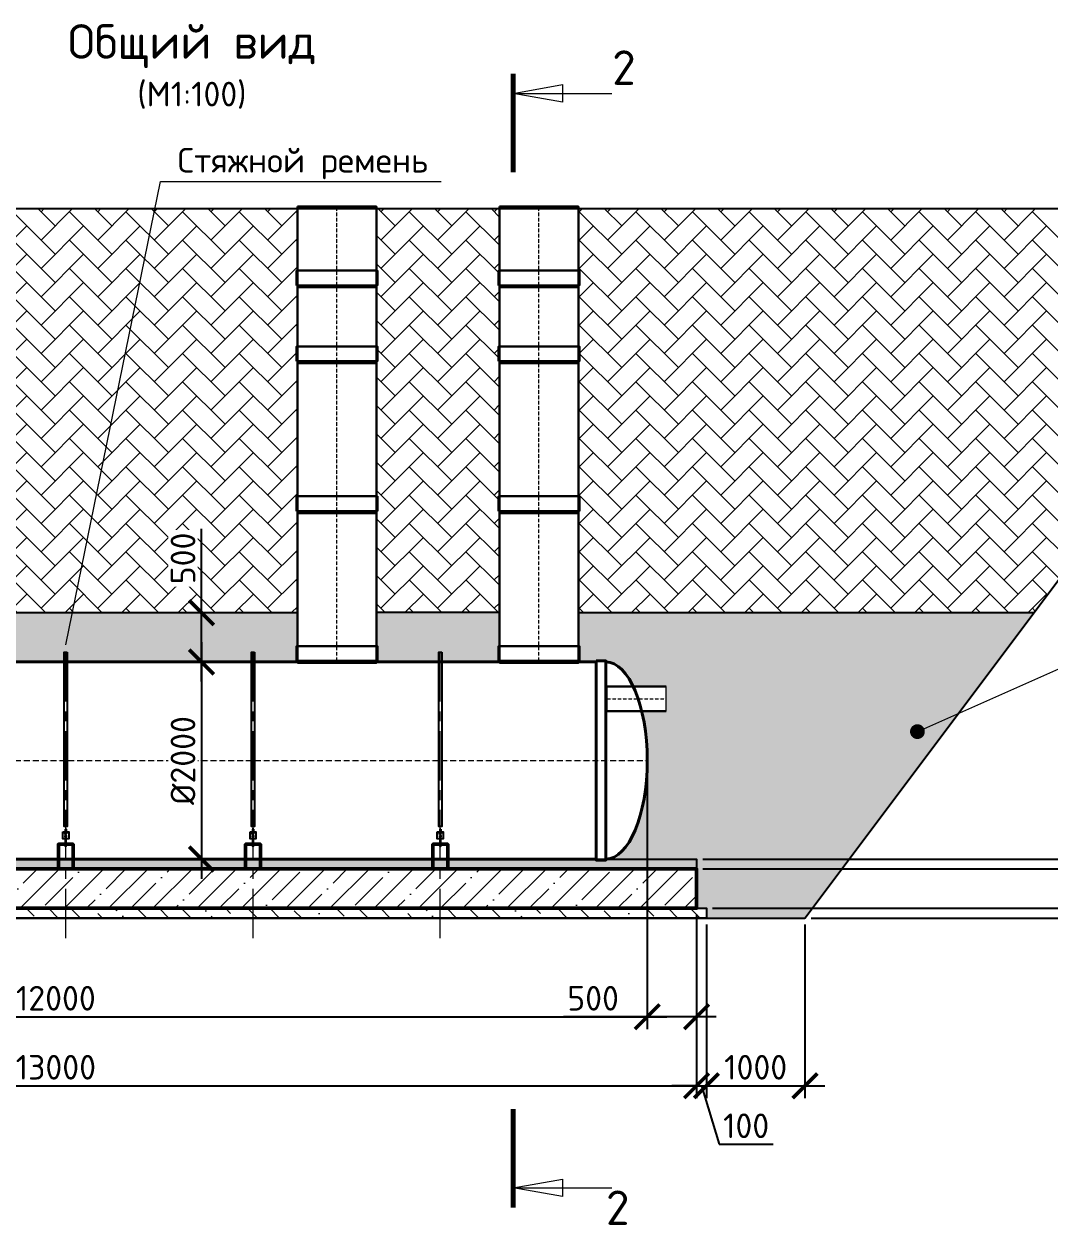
# Model space of a CAD drawing. Header units: metres. Extents: x 407396 to 516262, y -257300 to -131999.
# Drawn here: x 423983 to 434392, y -213908 to -201724 of the extents above; entities that cross this region are included whole.
import ezdxf

# ---------------------------------------------------------------- set-up
doc = ezdxf.new("R2010")
doc.units = ezdxf.units.M
doc.header["$PDSIZE"] = 1
doc.linetypes.add('ACAD_ISO10W100', pattern=[18, 12, -3, 0, -3])
doc.linetypes.add('CENTER', pattern=[16, 10, -2, 2, -2])
doc.layers.get('0').update_dxf_attribs({"lineweight": 0})
doc.layers.get('Defpoints').update_dxf_attribs({"color": 3})
doc.layers.add('2-Bottom level  of pipe', color=7, linetype='Continuous')
for name, color, linetype, lineweight in [('Бозовая комплектация', 7, 'Continuous', 40), ('второстепенные', 7, 'Continuous', 25), ('выноски', 7, 'Continuous', 15), ('оси', 7, 'CENTER', 13), ('основная конструкция', 7, 'Continuous', 50), ('размеры', 7, 'Continuous', 15), ('текст', 7, 'Continuous', 18), ('штриховка', 7, 'Continuous', 9)]:
    doc.layers.add(name, color=color, linetype=linetype, lineweight=lineweight)
doc.layers.add('помощь', color=1, linetype='Continuous', lineweight=0, plot=False)
doc.styles.add('GOST 2.304', font='CS_Gost2304.shx')
doc.styles.add('GOST-2.304_Type-B', font='GOST Common.ttf')
doc.styles.add('ISOCPEUR', font='isocpeur.ttf')
doc.dimstyles.new('SPDS', dxfattribs={"dimscale": 10, "dimtxt": 2.5, "dimasz": 2.5, "dimexe": 1.25, "dimexo": 0.625, "dimtad": 1, "dimdec": 0, "dimrnd": 0.001, "dimtxsty": 'GOST 2.304', "dimblk": 'ARCHTICK', "dimblk1": 'ARCHTICK', "dimblk2": 'ARCHTICK', "dimcen": 2.5, "dimdle": 2, "dimadec": 0, "dimazin": 2, "dimtfac": 0.75, "dimtdec": 4, "dimtmove": 1, "dimatfit": 3, "dimfxl": 1, "dimtolj": 1, "dimarcsym": 1})
doc.dimstyles.new('SPDS-ISOCUP', dxfattribs={"dimscale": 10, "dimtxt": 2.5, "dimasz": 2.5, "dimexe": 1.25, "dimexo": 0.625, "dimtad": 1, "dimdec": 0, "dimrnd": 0.001, "dimtxsty": 'ISOCPEUR', "dimblk": 'ARCHTICK', "dimcen": 2.5, "dimdle": 2, "dimadec": 0, "dimazin": 2, "dimtfac": 0.75, "dimtdec": 0, "dimtmove": 1, "dimatfit": 3, "dimfxl": 1, "dimtolj": 1, "dimarcsym": 1})

# ---------------------------------------------------------------- blocks, each defined once
blk = doc.blocks.new('_ArchTick')
at = {"color": 0, "linetype": 'ByBlock', "lineweight": 30, "const_width": 0.15}
blk.add_lwpolyline([(-0.5, -0.5), (0.5, 0.5)], dxfattribs=at)
blk = doc.blocks.new('*D121')
at = {"layer": 'Defpoints', "color": 0, "ltscale": 100, "transparency": 16777216}
for p in [(430806.3166789318, -210695.6394546041), (417806.3166789313, -211795.6394546042), (430806.3166789318, -212495.6394546041)]:
    blk.add_point(p, dxfattribs=at)
at = {"layer": 'размеры', "color": 0, "lineweight": -2, "ltscale": 100, "transparency": 16777216}
for p, q in [((430806.3166789318, -210758.1394546041), (430806.3166789318, -212620.6394546041)), ((417806.3166789313, -211858.1394546042), (417806.3166789313, -212620.6394546041)), ((417606.3166789313, -212495.6394546041), (431006.3166789317, -212495.6394546041))]:
    blk.add_line(p, q, dxfattribs=at)
at = {"layer": 'размеры', "color": 0, "lineweight": -2, "ltscale": 100, "transparency": 16777216, "xscale": 250, "yscale": 250, "zscale": 250, "rotation": 180}
blk.add_blockref('_ArchTick', (417806.3166789313, -212495.6394546041), dxfattribs=at)
at = {"layer": 'размеры', "color": 0, "lineweight": -2, "ltscale": 100, "transparency": 16777216, "xscale": 250, "yscale": 250, "zscale": 250}
blk.add_blockref('_ArchTick', (430806.3166789318, -212495.6394546041), dxfattribs=at)
at = {"layer": 'размеры', "color": 0, "ltscale": 100, "transparency": 16777216, "insert": (424306.3166789315, -212308.1394546042), "char_height": 250, "attachment_point": 5, "style": 'ISOCPEUR', "bg_fill": 3, "box_fill_scale": 1.1, "bg_fill_color": 9, "bg_fill_true_color": 13158600, "bg_fill_transparency": 0}
blk.add_mtext('\\A1;13000', dxfattribs=at)
blk = doc.blocks.new('*D122')
at = {"layer": 'Defpoints', "color": 0, "ltscale": 100, "transparency": 16777216}
for p in [(430906.3166789318, -210795.6394546041), (430806.3166789318, -211795.6394546041), (430906.3166789318, -212495.6394546041)]:
    blk.add_point(p, dxfattribs=at)
at = {"layer": 'размеры', "color": 0, "lineweight": -2, "ltscale": 100, "transparency": 16777216}
for p, q in [((430906.3166789318, -210858.1394546041), (430906.3166789318, -212620.6394546041)), ((430806.3166789318, -211858.1394546041), (430806.3166789318, -212620.6394546041)), ((430806.3166789318, -212495.6394546041), (430556.3166789318, -212495.6394546041)), ((430806.3166789318, -212495.6394546041), (430906.3166789318, -212495.6394546041)), ((430806.3166789318, -212495.6394546041), (430906.3166789318, -212495.6394546041)), ((430856.3166789318, -212495.6394546041), (431034.4416789319, -213089.3894546042)), ((430906.3166789318, -212495.6394546041), (431156.3166789318, -212495.6394546041)), ((431034.4416789319, -213089.3894546042), (431584.4416789318, -213089.3894546042))]:
    blk.add_line(p, q, dxfattribs=at)
at = {"layer": 'размеры', "color": 0, "lineweight": -2, "ltscale": 100, "transparency": 16777216, "xscale": 250, "yscale": 250, "zscale": 250}
blk.add_blockref('_ArchTick', (430806.3166789318, -212495.6394546041), dxfattribs=at)
at = {"layer": 'размеры', "color": 0, "lineweight": -2, "ltscale": 100, "transparency": 16777216, "xscale": 250, "yscale": 250, "zscale": 250, "rotation": 180}
blk.add_blockref('_ArchTick', (430906.3166789318, -212495.6394546041), dxfattribs=at)
at = {"layer": 'размеры', "color": 0, "ltscale": 100, "transparency": 16777216, "insert": (431309.4416789318, -212901.8894546041), "char_height": 250, "attachment_point": 5, "style": 'ISOCPEUR', "bg_fill": 3, "box_fill_scale": 1.1, "bg_fill_color": 9, "bg_fill_true_color": 13158600, "bg_fill_transparency": 0}
blk.add_mtext('\\A1;100', dxfattribs=at)
blk = doc.blocks.new('*D123')
at = {"layer": 'Defpoints', "color": 0, "ltscale": 100, "transparency": 16777216}
for p in [(430906.3166789318, -210795.6394546041), (431906.3166789318, -210795.6394546041), (431906.3166789318, -212495.6394546041)]:
    blk.add_point(p, dxfattribs=at)
at = {"layer": 'размеры', "color": 0, "lineweight": -2, "ltscale": 100, "transparency": 16777216}
for p, q in [((430906.3166789318, -210858.1394546041), (430906.3166789318, -212620.6394546041)), ((431906.3166789318, -210858.1394546041), (431906.3166789318, -212620.6394546041)), ((430706.3166789318, -212495.6394546041), (432106.3166789318, -212495.6394546041))]:
    blk.add_line(p, q, dxfattribs=at)
at = {"layer": 'размеры', "color": 0, "lineweight": -2, "ltscale": 100, "transparency": 16777216, "xscale": 250, "yscale": 250, "zscale": 250, "rotation": 180}
blk.add_blockref('_ArchTick', (430906.3166789318, -212495.6394546041), dxfattribs=at)
at = {"layer": 'размеры', "color": 0, "lineweight": -2, "ltscale": 100, "transparency": 16777216, "xscale": 250, "yscale": 250, "zscale": 250}
blk.add_blockref('_ArchTick', (431906.3166789318, -212495.6394546041), dxfattribs=at)
at = {"layer": 'размеры', "color": 0, "ltscale": 100, "transparency": 16777216, "insert": (431406.3166789318, -212308.1394546042), "char_height": 250, "attachment_point": 5, "style": 'ISOCPEUR', "bg_fill": 3, "box_fill_scale": 1.1, "bg_fill_color": 9, "bg_fill_true_color": 13158600, "bg_fill_transparency": 0}
blk.add_mtext('\\A1;1000', dxfattribs=at)
blk = doc.blocks.new('*D136')
at = {"layer": 'Defpoints', "color": 0, "ltscale": 100, "transparency": 16777216}
for p in [(430806.3166789317, -210195.6394546041), (430806.3166789317, -210295.6394546042), (435943.8166789341, -210195.6394546041)]:
    blk.add_point(p, dxfattribs=at)
at = {"layer": 'размеры', "color": 0, "lineweight": -2, "ltscale": 100, "transparency": 16777216}
for p, q in [((435943.8166789341, -210195.6394546041), (435943.8166789341, -209145.6394546042)), ((430868.8166789317, -210195.6394546041), (436068.8166789341, -210195.6394546041)), ((430868.8166789317, -210295.6394546042), (436068.8166789341, -210295.6394546042)), ((435943.8166789341, -210295.6394546042), (435943.8166789341, -210195.6394546041)), ((435943.8166789341, -210295.6394546042), (435943.8166789341, -210545.6394546042))]:
    blk.add_line(p, q, dxfattribs=at)
at = {"layer": 'размеры', "color": 0, "lineweight": -2, "ltscale": 100, "transparency": 16777216, "xscale": 250, "yscale": 250, "zscale": 250}
for p, rotation in [((435943.8166789341, -210195.6394546041), 270), ((435943.8166789341, -210295.6394546042), 90)]:
    blk.add_blockref('_ArchTick', p, dxfattribs=dict(at, rotation=rotation))
at = {"layer": 'размеры', "color": 0, "ltscale": 100, "transparency": 16777216, "insert": (435756.3166789339, -209420.6394546042), "char_height": 250, "attachment_point": 5, "rotation": 90, "style": 'ISOCPEUR'}
blk.add_mtext('\\A1;100', dxfattribs=at)
blk = doc.blocks.new('*D138')
at = {"layer": 'Defpoints', "color": 0, "ltscale": 100, "transparency": 16777216}
for p in [(430906.3166789317, -210695.6394546042), (431906.3166789318, -210795.6394546042), (435943.8166789341, -210795.6394546042)]:
    blk.add_point(p, dxfattribs=at)
at = {"layer": 'размеры', "color": 0, "lineweight": -2, "ltscale": 100, "transparency": 16777216}
for p, q in [((435943.8166789341, -210695.6394546042), (435943.8166789341, -210445.6394546042)), ((430968.8166789316, -210695.6394546042), (436068.816678934, -210695.6394546042)), ((435943.8166789341, -210695.6394546042), (435943.8166789341, -210795.6394546042)), ((431968.8166789318, -210795.6394546042), (436068.816678934, -210795.6394546042)), ((435943.8166789341, -210795.6394546042), (435943.8166789341, -211845.6394546042))]:
    blk.add_line(p, q, dxfattribs=at)
at = {"layer": 'размеры', "color": 0, "lineweight": -2, "ltscale": 100, "transparency": 16777216, "xscale": 250, "yscale": 250, "zscale": 250}
for p, rotation in [((435943.8166789341, -210695.6394546042), 270), ((435943.8166789341, -210795.6394546042), 90)]:
    blk.add_blockref('_ArchTick', p, dxfattribs=dict(at, rotation=rotation))
at = {"layer": 'размеры', "color": 0, "ltscale": 100, "transparency": 16777216, "insert": (435756.3166789339, -211570.6394546042), "char_height": 250, "attachment_point": 5, "rotation": 90, "style": 'ISOCPEUR'}
blk.add_mtext('\\A1;100', dxfattribs=at)
blk = doc.blocks.new('*D139')
at = {"layer": 'Defpoints', "color": 0, "ltscale": 100, "transparency": 16777216}
for p in [(418306.3166789315, -209195.6394546415), (430306.3166789314, -209195.6394546417), (430306.3166789314, -211795.6394546042)]:
    blk.add_point(p, dxfattribs=at)
at = {"layer": 'размеры', "color": 0, "lineweight": -2, "ltscale": 100, "transparency": 16777216}
for p, q in [((418306.3166789315, -209258.1394546415), (418306.3166789315, -211920.6394546042)), ((430306.3166789314, -209258.1394546417), (430306.3166789314, -211920.6394546042)), ((418106.3166789314, -211795.6394546042), (430506.3166789315, -211795.6394546042))]:
    blk.add_line(p, q, dxfattribs=at)
at = {"layer": 'размеры', "color": 0, "lineweight": -2, "ltscale": 100, "transparency": 16777216, "xscale": 250, "yscale": 250, "zscale": 250, "rotation": 180}
blk.add_blockref('_ArchTick', (418306.3166789315, -211795.6394546042), dxfattribs=at)
at = {"layer": 'размеры', "color": 0, "lineweight": -2, "ltscale": 100, "transparency": 16777216, "xscale": 250, "yscale": 250, "zscale": 250}
blk.add_blockref('_ArchTick', (430306.3166789314, -211795.6394546042), dxfattribs=at)
at = {"layer": 'размеры', "color": 0, "ltscale": 100, "transparency": 16777216, "insert": (424306.3166789315, -211608.1394546042), "char_height": 250, "attachment_point": 5, "style": 'ISOCPEUR', "bg_fill": 3, "box_fill_scale": 1.1, "bg_fill_color": 9, "bg_fill_true_color": 13158600, "bg_fill_transparency": 0}
blk.add_mtext('\\A1;12000', dxfattribs=at)
blk = doc.blocks.new('*D140')
at = {"layer": 'Defpoints', "color": 0, "ltscale": 100, "transparency": 16777216}
for p in [(430306.3166789314, -209195.6394546417), (430806.3166789317, -210695.639454604), (430306.3166789314, -211795.639454604)]:
    blk.add_point(p, dxfattribs=at)
at = {"layer": 'размеры', "color": 0, "lineweight": -2, "ltscale": 100, "transparency": 16777216}
for p, q in [((430306.3166789314, -209258.1394546417), (430306.3166789314, -211920.639454604)), ((430806.3166789317, -210758.139454604), (430806.3166789317, -211920.639454604)), ((430306.3166789314, -211795.639454604), (429456.3166789314, -211795.639454604)), ((431006.3166789317, -211795.639454604), (430306.3166789314, -211795.639454604))]:
    blk.add_line(p, q, dxfattribs=at)
at = {"layer": 'размеры', "color": 0, "lineweight": -2, "ltscale": 100, "transparency": 16777216, "xscale": 250, "yscale": 250, "zscale": 250, "rotation": 180}
blk.add_blockref('_ArchTick', (430306.3166789314, -211795.639454604), dxfattribs=at)
at = {"layer": 'размеры', "color": 0, "lineweight": -2, "ltscale": 100, "transparency": 16777216, "xscale": 250, "yscale": 250, "zscale": 250}
blk.add_blockref('_ArchTick', (430806.3166789317, -211795.639454604), dxfattribs=at)
at = {"layer": 'размеры', "color": 0, "ltscale": 100, "transparency": 16777216, "insert": (429756.3166789315, -211608.139454604), "char_height": 250, "attachment_point": 5, "style": 'ISOCPEUR', "bg_fill": 3, "box_fill_scale": 1.1, "bg_fill_color": 9, "bg_fill_true_color": 13158600, "bg_fill_transparency": 0}
blk.add_mtext('\\A1;500', dxfattribs=at)
blk = doc.blocks.new('*D137')
at = {"layer": 'Defpoints', "color": 0, "ltscale": 100, "transparency": 16777216}
for p in [(430806.3166789317, -210295.6394546042), (430906.3166789317, -210695.6394546042), (435943.8166789341, -210695.6394546042)]:
    blk.add_point(p, dxfattribs=at)
at = {"layer": 'размеры', "color": 0, "lineweight": -2, "ltscale": 100, "transparency": 16777216}
for p, q in [((436537.566678934, -210317.5144546042), (436537.566678934, -209692.5144546041)), ((435943.8166789341, -210095.6394546042), (435943.8166789341, -210895.6394546042)), ((430868.8166789317, -210295.6394546042), (436068.816678934, -210295.6394546042)), ((435943.8166789341, -210495.6394546042), (436537.566678934, -210317.5144546042)), ((430968.8166789316, -210695.6394546042), (436068.816678934, -210695.6394546042))]:
    blk.add_line(p, q, dxfattribs=at)
at = {"layer": 'размеры', "color": 0, "lineweight": -2, "ltscale": 100, "transparency": 16777216, "xscale": 250, "yscale": 250, "zscale": 250}
for p, rotation in [((435943.8166789341, -210295.6394546042), 90), ((435943.8166789341, -210695.6394546042), 270)]:
    blk.add_blockref('_ArchTick', p, dxfattribs=dict(at, rotation=rotation))
at = {"layer": 'размеры', "color": 0, "ltscale": 100, "transparency": 16777216, "insert": (436350.0666789338, -210005.0144546042), "char_height": 250, "attachment_point": 5, "rotation": 90, "style": 'ISOCPEUR', "bg_fill": 3, "box_fill_scale": 1.1, "bg_fill_color": 9, "bg_fill_true_color": 13158600, "bg_fill_transparency": 0}
blk.add_mtext('\\A1;400', dxfattribs=at)
blk = doc.blocks.new('*D124')
at = {"layer": 'Defpoints', "color": 0, "ltscale": 100, "transparency": 16777216}
for p in [(425334.2727836972, -208195.6394546042), (425334.2727825508, -210195.6394546042), (425783.5905117893, -210195.6394546042)]:
    blk.add_point(p, dxfattribs=at)
at = {"layer": 'размеры', "color": 0, "lineweight": -2, "ltscale": 100, "transparency": 16777216}
for p, q in [((425783.5905117893, -207995.6394546042), (425783.5905117893, -210395.6394546042)), ((425396.7727836973, -208195.6394546042), (425908.5905117894, -208195.6394546042)), ((425396.7727825508, -210195.6394546042), (425908.5905117894, -210195.6394546042))]:
    blk.add_line(p, q, dxfattribs=at)
at = {"layer": 'размеры', "color": 0, "lineweight": -2, "ltscale": 100, "transparency": 16777216, "xscale": 250, "yscale": 250, "zscale": 250}
for p, rotation in [((425783.5905117893, -208195.6394546042), 90), ((425783.5905117893, -210195.6394546042), 270)]:
    blk.add_blockref('_ArchTick', p, dxfattribs=dict(at, rotation=rotation))
at = {"layer": 'размеры', "color": 0, "ltscale": 100, "transparency": 16777216, "insert": (425596.0905117892, -209195.6394546043), "char_height": 250, "attachment_point": 5, "rotation": 90, "style": 'ISOCPEUR', "bg_fill": 3, "box_fill_scale": 1.1, "bg_fill_color": 9, "bg_fill_true_color": 13158600, "bg_fill_transparency": 0}
blk.add_mtext('\\A1;%%C2000', dxfattribs=at)
blk = doc.blocks.new('*D116')
at = {"layer": 'Defpoints', "color": 0, "ltscale": 100, "transparency": 16777216}
for p in [(425314.210639688, -207695.6393606227), (425783.5904950965, -207695.6393606227), (425314.210639688, -208195.6394546042)]:
    blk.add_point(p, dxfattribs=at)
at = {"layer": 'размеры', "color": 0, "lineweight": -2, "ltscale": 100, "transparency": 16777216}
for p, q in [((425783.5904950965, -207695.6393606227), (425783.5904950965, -206845.6393606227)), ((425376.7106396879, -207695.6393606227), (425908.5904950966, -207695.6393606227)), ((425783.5904950965, -208395.6394546042), (425783.5904950965, -207695.6393606227)), ((425376.7106396879, -208195.6394546042), (425908.5904950966, -208195.6394546042))]:
    blk.add_line(p, q, dxfattribs=at)
at = {"layer": 'размеры', "color": 0, "lineweight": -2, "ltscale": 100, "transparency": 16777216, "xscale": 250, "yscale": 250, "zscale": 250}
for p, rotation in [((425783.5904950965, -207695.6393606227), 90), ((425783.5904950965, -208195.6394546042), 270)]:
    blk.add_blockref('_ArchTick', p, dxfattribs=dict(at, rotation=rotation))
at = {"layer": 'размеры', "color": 0, "ltscale": 100, "transparency": 16777216, "insert": (425596.0904950963, -207145.6393606228), "char_height": 250, "attachment_point": 5, "rotation": 90, "style": 'ISOCPEUR', "bg_fill": 3, "box_fill_scale": 1.1, "bg_fill_color": 9, "bg_fill_true_color": 13158600, "bg_fill_transparency": 0}
blk.add_mtext('\\A1;500', dxfattribs=at)
blk = doc.blocks.new('*U167')
at = {"color": 7, "linetype": 'ACAD_ISO10W100', "lineweight": 15, "ltscale": 5}
blk.add_line((0, 0), (12000, 5.23401837e-08), dxfattribs=at)
at = {"color": 250, "lineweight": 40, "ltscale": 20}
for points in [[(520, 1000.000000037534), (520, -999.9999999624654), (11480, -999.9999999626465), (11480, 1000.000000037353)], [(11480, 1010.000000037353), (11480, -1009.999999962646), (11580, -1009.999999962646), (11580, 1010.000000037353)]]:
    blk.add_lwpolyline(points, close=True, dxfattribs=at)
blk.add_ellipse((11580, 3.73534164e-08), major_axis=(-1.455192e-10, 999.9999999999998), ratio=0.4200000000000001, start_param=3.141592653589305, end_param=6.283185307179098, dxfattribs=at)
blk = doc.blocks.new('*U156')
at = {"lineweight": 30}
for p, q in [((0, 124.9999999999968), (599.6281647868017, 125.0000000000023)), ((0, -125.0000000000031), (599.6281647868017, -124.9999999999976))]:
    blk.add_line(p, q, dxfattribs=at)
at = {"color": 7, "linetype": 'Continuous', "lineweight": 20}
for p, q in [((0, 124.9999999999968), (0, -124.9999999999972)), ((599.6281647868017, 125.0000000000027), (599.6281647868017, -124.9999999999913))]:
    blk.add_line(p, q, dxfattribs=at)
at = {"color": 7, "linetype": 'ACAD_ISO10W100', "lineweight": 15, "ltscale": 3}
blk.add_line((0, -3.1832e-12), (599.6281647868017, 2.7308e-12), dxfattribs=at)
at = {"color": 242, "linetype": 'Continuous', "lineweight": 15, "ltscale": 20, "true_color": 0xcd2027, "style": 'GOST-2.304_Type-B', "flags": 1}
for tag, p in [('МАТЕРИАЛ', (305.8467730973343, 121.6345864433615)), ('НАЗВАНИЕ', (305.2944438259156, 115.9854688653402))]:
    blk.add_attdef(tag, p, '', height=2.5, dxfattribs=at)
blk = doc.blocks.new('*U105')
at = {"color": 250, "linetype": 'ACAD_ISO10W100', "lineweight": 15, "ltscale": 3}
blk.add_line((-0.7797581892373274, -0.3437566349365397), (-0.7797581892373274, 1499.656243365063), dxfattribs=at)
at = {"color": 250, "lineweight": 30, "ltscale": 20}
blk.add_lwpolyline([(-400.7797581892373, 1499.656243365063), (399.2202418107627, 1499.656243365063), (399.2202418107627, -0.3437566349365397), (-400.7797581892373, -0.3437566349365397)], close=True, dxfattribs=at)
at = {"layer": '2-Bottom level  of pipe', "color": 7, "lineweight": 30, "ltscale": 50}
for points in [[(-410.7797581892373, -0.3437566349365397), (409.2202418107627, -0.3437566349365397), (409.2202418107627, 149.6562433650634), (-410.7797581892373, 149.6562433650634)], [(-400.7797581892373, -20.34375663493654), (399.2202418107627, -20.34375663493654), (399.2202418107627, -0.3437566349365397), (-400.7797581892373, -0.3437566349365397)]]:
    blk.add_lwpolyline(points, close=True, dxfattribs=at)
blk = doc.blocks.new('*U163')
at = {"color": 250, "linetype": 'ACAD_ISO10W100', "lineweight": 15, "ltscale": 3}
blk.add_line((-0.7797581892373274, -0.3437566349365397), (-0.7797581892373274, 749.6562433650633), dxfattribs=at)
at = {"color": 250, "lineweight": 30, "ltscale": 20}
blk.add_lwpolyline([(-400.7797581892373, 749.6562433650633), (399.2202418107627, 749.6562433650633), (399.2202418107627, -0.3437566349365397), (-400.7797581892373, -0.3437566349365397)], close=True, dxfattribs=at)
at = {"layer": '2-Bottom level  of pipe', "color": 7, "lineweight": 30, "ltscale": 50}
for points in [[(-410.7797581892373, -0.3437566349365397), (409.2202418107627, -0.3437566349365397), (409.2202418107627, 149.6562433650634), (-410.7797581892373, 149.6562433650634)], [(-400.7797581892373, -20.34375663493654), (399.2202418107627, -20.34375663493654), (399.2202418107627, -0.3437566349365397), (-400.7797581892373, -0.3437566349365397)]]:
    blk.add_lwpolyline(points, close=True, dxfattribs=at)
blk = doc.blocks.new('*U164')
at = {"color": 250, "linetype": 'ACAD_ISO10W100', "lineweight": 15, "ltscale": 3}
blk.add_line((-0.7797581892373274, -0.3437566349365397), (-0.7797581892373274, 799.6562433650633), dxfattribs=at)
at = {"color": 250, "lineweight": 30, "ltscale": 20}
blk.add_lwpolyline([(-400.7797581892373, 799.6562433650633), (399.2202418107627, 799.6562433650633), (399.2202418107627, -0.3437566349365397), (-400.7797581892373, -0.3437566349365397)], close=True, dxfattribs=at)
at = {"layer": '2-Bottom level  of pipe', "color": 7, "lineweight": 30, "ltscale": 50}
for points in [[(-410.7797581892373, -0.3437566349365397), (409.2202418107627, -0.3437566349365397), (409.2202418107627, 149.6562433650634), (-410.7797581892373, 149.6562433650634)], [(-400.7797581892373, -20.34375663493654), (399.2202418107627, -20.34375663493654), (399.2202418107627, -0.3437566349365397), (-400.7797581892373, -0.3437566349365397)]]:
    blk.add_lwpolyline(points, close=True, dxfattribs=at)
blk = doc.blocks.new('*U160')
at = {"color": 250, "linetype": 'ACAD_ISO10W100', "lineweight": 15, "ltscale": 3}
blk.add_line((-0.7797581892373274, -0.3437566349365397), (-0.7797581892373274, 749.6562433650633), dxfattribs=at)
at = {"color": 250, "lineweight": 30, "ltscale": 20}
blk.add_lwpolyline([(-400.7797581892373, 749.6562433650633), (399.2202418107627, 749.6562433650633), (399.2202418107627, -0.3437566349365397), (-400.7797581892373, -0.3437566349365397)], close=True, dxfattribs=at)
at = {"layer": '2-Bottom level  of pipe', "color": 7, "lineweight": 30, "ltscale": 50}
for points in [[(-410.7797581892373, -0.3437566349365397), (409.2202418107627, -0.3437566349365397), (409.2202418107627, 149.6562433650634), (-410.7797581892373, 149.6562433650634)], [(-400.7797581892373, -20.34375663493654), (399.2202418107627, -20.34375663493654), (399.2202418107627, -0.3437566349365397), (-400.7797581892373, -0.3437566349365397)]]:
    blk.add_lwpolyline(points, close=True, dxfattribs=at)
blk = doc.blocks.new('*U161')
at = {"color": 250, "linetype": 'ACAD_ISO10W100', "lineweight": 15, "ltscale": 3}
blk.add_line((-0.7797581892373274, -0.3437566349365397), (-0.7797581892373274, 799.6562433650633), dxfattribs=at)
at = {"color": 250, "lineweight": 30, "ltscale": 20}
blk.add_lwpolyline([(-400.7797581892373, 799.6562433650633), (399.2202418107627, 799.6562433650633), (399.2202418107627, -0.3437566349365397), (-400.7797581892373, -0.3437566349365397)], close=True, dxfattribs=at)
at = {"layer": '2-Bottom level  of pipe', "color": 7, "lineweight": 30, "ltscale": 50}
for points in [[(-410.7797581892373, -0.3437566349365397), (409.2202418107627, -0.3437566349365397), (409.2202418107627, 149.6562433650634), (-410.7797581892373, 149.6562433650634)], [(-400.7797581892373, -20.34375663493654), (399.2202418107627, -20.34375663493654), (399.2202418107627, -0.3437566349365397), (-400.7797581892373, -0.3437566349365397)]]:
    blk.add_lwpolyline(points, close=True, dxfattribs=at)
blk = doc.blocks.new('*D168')
at = {"layer": 'Defpoints', "color": 0, "ltscale": 10, "transparency": 16777216}
for p in [(437306.0257698784, -203596.0273336915), (430806.3166789319, -210195.6394546042), (439526.8691759707, -210195.6394546042)]:
    blk.add_point(p, dxfattribs=at)
at = {"layer": 'помощь', "color": 0, "lineweight": -2, "ltscale": 10, "transparency": 16777216}
for p, q in [((439526.8691759707, -203396.0273336915), (439526.8691759707, -210395.6394546042)), ((437368.5257698784, -203596.0273336915), (439651.8691759708, -203596.0273336915)), ((430868.816678932, -210195.6394546042), (439651.8691759708, -210195.6394546042))]:
    blk.add_line(p, q, dxfattribs=at)
at = {"layer": 'помощь', "color": 0, "lineweight": -2, "ltscale": 10, "transparency": 16777216, "xscale": 250, "yscale": 250, "zscale": 250}
for p, rotation in [((439526.8691759707, -203596.0273336915), 90), ((439526.8691759707, -210195.6394546042), 270)]:
    blk.add_blockref('_ArchTick', p, dxfattribs=dict(at, rotation=rotation))
at = {"layer": 'помощь', "color": 0, "ltscale": 10, "transparency": 16777216, "insert": (439339.3691759706, -206895.8333941479), "char_height": 250, "attachment_point": 5, "rotation": 90, "style": 'ISOCPEUR'}
blk.add_mtext('\\A1;6600', dxfattribs=at)
blk = doc.blocks.new('обхват')
at = {"layer": 'второстепенные', "ltscale": 10}
for p, q in [((331284.0577631628, -135780.9416478533), (331258.0577631628, -135780.9416478533)), ((331258.0577631628, -135780.9416478533), (331258.0577631628, -135783.4416478533)), ((331258.0577631628, -135783.4416478533), (331284.0577631628, -135783.4416478533)), ((331261.9827631628, -135783.4416478533), (331260.2428085866, -135784.4462110963)), ((331260.2428085866, -135784.4462110963), (331260.2428085866, -135792.4370846103)), ((331261.9827631628, -135793.4416478533), (331260.2428085866, -135792.4370846103)), ((331280.1327631629, -135783.4416478533), (331261.9827631628, -135783.4416478533)), ((331280.1327631629, -135793.4416478533), (331261.9827631628, -135793.4416478533)), ((331265.1502858748, -135784.4462110963), (331265.1502858748, -135792.4370846103)), ((331276.9652404509, -135784.4462110963), (331276.9652404509, -135792.4370846103)), ((331280.1327631629, -135783.4416478533), (331281.872717739, -135784.4462110963)), ((331280.1327631629, -135793.4416478533), (331281.872717739, -135792.4370846103)), ((331281.872717739, -135784.4462110963), (331281.872717739, -135792.4370846103)), ((331284.0577631628, -135783.4416478533), (331284.0577631628, -135780.9416478533))]:
    blk.add_line(p, q, dxfattribs=at)
blk.add_lwpolyline([(331286.0577631627, -133952.1946988899), (331286.0577631628, -135722.7972157405), (331256.0577631628, -135722.7972157405), (331256.0577631627, -133952.1946988899)], close=True, dxfattribs=at)
for points in [[(331241.0577631628, -135775.9416478533), (331301.0577631628, -135775.9416478533), (331301.0577631628, -135845.9416478533), (331277.0577631628, -135845.9416478533)], [(331265.0577631628, -135845.9416478533), (331241.0577631628, -135845.9416478533), (331241.0577631628, -135775.9416478533)], [(331241.0577631628, -135775.9416478533), (331241.0577631628, -135780.9416478533), (331301.0577631628, -135780.9416478533), (331301.0577631628, -135775.9416478533)], [(331278.0577631628, -135748.6916478534), (331264.0577631628, -135748.6916478534)], [(331264.0577631628, -135775.9416478533), (331264.0577631628, -135780.9416478533)], [(331264.0577631628, -135802.6916478534), (331264.0577631628, -135793.4416478533)], [(331265.0577631628, -135803.6916478534), (331264.0577631628, -135802.6916478534)], [(331264.0577631628, -135802.6916478534), (331278.0577631628, -135802.6916478534)], [(331265.0577631628, -135748.6916478534), (331265.0577631628, -135780.9416478533)], [(331265.0577631628, -135793.4416478533), (331265.0577631628, -135803.6916478534)], [(331277.0577631628, -135803.6916478534), (331265.0577631628, -135803.6916478534)], [(331265.0577631628, -135823.9416478534), (331265.0577631628, -135916.9416478534)], [(331277.0577631628, -135748.6916478534), (331277.0577631628, -135780.9416478533)], [(331278.0577631628, -135802.6916478534), (331277.0577631628, -135803.6916478534)], [(331277.0577631628, -135916.9416478534), (331277.0577631628, -135823.9416478534)], [(331278.0577631628, -135775.9416478533), (331278.0577631628, -135780.9416478533)]]:
    blk.add_lwpolyline(points, dxfattribs=at)
blk.add_lwpolyline([(331265.0577631628, -135916.9416478534, 0.9999999999999998), (331277.0577631628, -135916.9416478534)], format="xyb", dxfattribs=at)
for centre, radius, start, end in [((331262.6965472306, -135788.0375593561), 4.349553500856005, 55.65770196744749, 124.3422980325525), ((331262.6965472306, -135788.8457363505), 4.349553500856005, 235.6577019674475, 304.3422980325526), ((331271.0577631628, -135820.9416478534), 9, 311.8103148969613, 228.1896851030386), ((331271.0577631628, -135823.9416478534), 6, 0, 180), ((331271.0577631628, -135807.0053911916), 23.31983907495374, 75.3256970171279, 104.6743029828721), ((331271.0577631628, -135769.8779045151), 23.31983907495374, 255.3256970171279, 284.6743029828721), ((331279.4189790949, -135788.0375593561), 4.349553500856005, 55.65770196744749, 124.3422980325525), ((331279.4189790949, -135788.8457363505), 4.349553500856005, 235.6577019674475, 304.3422980325526)]:
    blk.add_arc(centre, radius, start, end, dxfattribs=at)
at = {"layer": 'оси', "ltscale": 50}
blk.add_lwpolyline([(331271.0577631627, -136854.3821941822), (331271.0577631627, -133878.3387441386)], dxfattribs=at)
at = {"layer": 'основная конструкция', "ltscale": 100}
blk.add_lwpolyline([(331196.0577631628, -136152.1946988417), (331196.0577631628, -135902.1946988417), (331346.0577631628, -135902.1946988417), (331346.0577631628, -136152.1946988417)], close=True, dxfattribs=at)
blk = doc.blocks.new('*U115')
blk.add_blockref('обхват', (-331271.0577631628, 134866.3604691604))
blk = doc.blocks.new('*U170')
at = {"layer": 'второстепенные', "color": 0, "linetype": 'ByBlock', "lineweight": -2, "transparency": 16777216}
blk.add_blockref('*U115', (0, 300), dxfattribs=at)
blk = doc.blocks.new('*U171')
at = {"layer": 'второстепенные', "color": 0, "linetype": 'ByBlock', "lineweight": -2, "transparency": 16777216}
for p in [(-7600, 0), (-5700, 0), (-3800, 0), (-1900, 0), (0, 0)]:
    blk.add_blockref('*U170', p, dxfattribs=at)

msp = doc.modelspace()

# ---------------------------------------------------------------- hatches: boundary and pattern name
at = {"layer": 'штриховка', "ltscale": 10}
h = msp.add_hatch(dxfattribs=at)
h.set_pattern_fill('AR-HBONE', color=256, scale=2)
h.set_pattern_definition([(45, (0, -63393.21385282036), (2.84e-14, 287.3681958742129), [609.6, -203.2]), (135, (143.684, -63249.52985282036), (2.84e-14, 287.3681958742129), [609.6, -203.2])])
h.paths.add_polyline_path([(422856.3166094278, -203596.0273336914), (411306.6075882468, -203596.0273336914), (414381.3916417553, -207695.7394050361), (422856.3166094278, -207695.739405036)])
edge = h.paths.add_edge_path(flags=16)
edge.add_arc((416683.3817164544, -203728.1925136621), 37.5, 0, 360)
h.paths.add_polyline_path([(426757.7362609842, -203596.0273336914), (423656.3166094278, -203596.0273336914), (423657.5427748719, -207695.6394549609), (426756.51009554, -207695.6394549609)])
h.paths.add_polyline_path([(428810.188591844, -203596.0273336914), (427557.7362609842, -203596.0273336914), (427558.9624264145, -207695.6394549609), (428806.5100955533, -207695.6394549609)])
h.paths.add_polyline_path([(437306.0257698782, -203596.0273336914), (429607.7362609834, -203596.0273336914), (429607.7362609834, -207695.6870791424), (434231.2452423917, -207695.7347033239)])
h = msp.add_hatch(dxfattribs=at)
h.set_pattern_fill('AR-SAND', color=256, scale=10)
h.set_pattern_definition([(37.5, (0, 0), (-16.00031295984045, 489.4132373293423), [0, -386.0800000000001, 0, -431.8, 0, -412.75]), (7.499999999999999, (0, 0), (449.5232831380026, 716.8251005683543), [0, -208.28, 0, -347.98, 0, -133.35]), (327.5, (-312.42, 0), (790.9923702414579, 1.437184678545762), [0, -127, 0, -457.2, 0, -596.9]), (317.5, (-312.42, 0), (763.5564524722972, 222.9293232572163), [0, -63.5, 0, -299.72, 0, -342.9])])
edge = h.paths.add_edge_path()
edge.add_line((434231.2452425047, -207695.7347033239), (429607.7362609834, -207695.7347033239))
edge.add_line((429607.7362609834, -207695.7347033239), (429607.7362609834, -208035.2748392077))
edge.add_line((429607.7362609834, -208035.2748392077), (429617.7362609835, -208035.2748392077))
edge.add_line((429617.7362609835, -208035.2748392077), (429617.7362609835, -208195.6394546041))
edge.add_line((429617.7362609835, -208195.6394546041), (429786.3166789315, -208195.6394546041))
edge.add_line((429786.3166789315, -208195.6394546041), (429786.3166789315, -208185.6394546042))
edge.add_line((429786.3166789315, -208185.6394546042), (429886.3166789315, -208185.6394546042))
edge.add_line((429886.3166789315, -208185.6394546042), (429886.3166789315, -208195.6394546041))
edge.add_ellipse((429886.3166789315, -209195.6394546042), major_axis=(-1.138158e-10, 1000), ratio=0.42, start_angle=339.68961885873216, end_angle=359.9999999999901, ccw=False)
edge.add_line((430163.9990214727, -208445.3843330644), (430497.7377819779, -208445.3843330644))
edge.add_line((430497.7377819779, -208445.3843330644), (430497.7377819779, -208695.3843330645))
edge.add_line((430497.7377819779, -208695.3843330645), (430249.9854637879, -208695.3843330645))
edge.add_ellipse((429886.3166789315, -209195.6394546042), major_axis=(-1.138158e-10, 1000), ratio=0.42, start_angle=270.0000000020382, end_angle=323.98409876324854, ccw=False)
edge.add_ellipse((429886.3166789315, -209195.6394546042), major_axis=(-1.138158e-10, 1000), ratio=0.42, start_angle=179.9999999999902, end_angle=270.0000000020382, ccw=False)
edge.add_line((429886.3166789318, -210195.6394546041), (430806.3166789318, -210195.6394546041))
edge.add_line((430806.3166789318, -210195.6394546041), (430806.3166789318, -210295.639454604))
edge.add_line((430806.3166789318, -210295.639454604), (430806.3166789318, -210695.6394546041))
edge.add_line((430806.3166789318, -210695.6394546041), (430906.3166789317, -210695.6394546041))
edge.add_line((430906.3166789317, -210695.6394546041), (430906.3166789317, -210795.6394546042))
edge.add_line((430906.3166789317, -210795.6394546042), (431906.3166789318, -210795.6394546042))
edge.add_line((431906.3166789318, -210795.6394546042), (434231.2452425047, -207695.7347033239))
h.paths.add_polyline_path([(427557.7362609842, -207695.6394549609), (428807.7362609835, -207695.6394549609), (428807.7362609835, -208205.2748392077), (427557.7362609842, -208205.2748392077)])
h.paths.add_polyline_path([(426757.7362609842, -207695.6394549609), (423656.3166094278, -207695.6394549609), (423656.3166094278, -208195.6394546041), (426757.7362609842, -208195.6394546041)])
edge = h.paths.add_edge_path()
edge.add_line((422856.3166094278, -207695.739405036), (422856.3166094278, -208195.6394546041))
edge.add_line((422856.3166094278, -208195.6394546041), (418726.3166789315, -208195.6394546041))
edge.add_arc((418761.0726411714, -208485.1624119534), 291.6016456460955, 96.8453499947595, 151.5011629401829)
edge.add_line((418504.8053008009, -208346.0273336914), (418194.6079302217, -208346.0273336914))
edge.add_line((418194.6079302217, -208346.0273336914), (418194.6079302217, -208596.0273336914))
edge.add_line((418194.6079302217, -208596.0273336914), (418390.1945587046, -208596.0273336914))
edge.add_arc((420356.7482230828, -209180.7510644054), 2051.642063357857, 163.4409841005734, 201.7892956374702)
edge.add_arc((418788.2741238577, -209852.9455319511), 348.249694335778, 194.8688611628834, 259.751896032067)
edge.add_line((418726.3166789315, -210195.639454604), (417806.3166789313, -210195.639454604))
edge.add_line((417806.3166789313, -210195.639454604), (417806.3166789313, -210695.6394546042))
edge.add_line((417806.3166789313, -210695.6394546042), (417706.3166789313, -210695.6394546042))
edge.add_line((417706.3166789313, -210695.6394546042), (417706.3166789313, -210795.6394546043))
edge.add_line((417706.3166789313, -210795.6394546043), (416706.3166789314, -210795.6394546043))
edge.add_line((416706.3166789314, -210795.6394546043), (414381.3916417553, -207695.7394050361))
edge.add_line((414381.3916417553, -207695.7394050361), (422856.3166094278, -207695.739405036))
h = msp.add_hatch(dxfattribs=at)
h.set_pattern_fill('AR-SAND', color=256, scale=2)
h.set_pattern_definition([(37.5, (94848.28632391374, -79552.99532910204), (-3.200062591968091, 97.88264746586847), [0, -77.21600000000001, 0, -86.36000000000001, 0, -82.55]), (7.499999999999999, (94848.28632391374, -79552.99532910204), (89.90465662760053, 143.3650201136708), [0, -41.656, 0, -69.596, 0, -26.67]), (327.5, (94785.80232391373, -79552.99532910204), (158.1984740482916, 0.2874369357091524), [0, -25.4, 0, -91.44, 0, -119.38]), (317.5, (94785.80232391373, -79552.99532910204), (152.7112904944594, 44.58586465144326), [0, -12.7, 0, -59.94399999999999, 0, -68.58])])
h.paths.add_polyline_path([(430806.3166789318, -210295.6394546041), (430806.3166789318, -210195.6394546041), (417806.3166789313, -210195.6394546041), (417806.3166789312, -210295.6394546041)])
h = msp.add_hatch(dxfattribs=at)
h.set_pattern_fill('ANSI35', color=256, scale=50)
h.set_pattern_definition([(45, (94848.28632391374, -79552.99532910204), (-224.5064030267288, 224.5064030267288), []), (45, (95072.79282391373, -79552.99532910204), (-224.5064030267288, 224.5064030267288), [396.875, -79.375, 0, -79.375])])
h.paths.add_polyline_path([(430806.3166789318, -210695.6394546041), (430806.3166789318, -210295.639454604), (417806.3166789313, -210295.6394546042), (417806.3166789313, -210695.6394546042)])
h = msp.add_hatch(dxfattribs=at)
h.set_pattern_fill('ANSI36', color=256, scale=50, angle=90)
h.set_pattern_definition([(135, (94848.28632391374, -79552.99532910204), (-308.6963041617522, 84.18990113502338), [396.875, -79.375, 0, -79.375])])
h.paths.add_polyline_path([(417706.3166789313, -210695.6394546042), (417706.3166789313, -210795.6394546042), (430906.3166789317, -210795.6394546042), (430906.3166789318, -210695.6394546042)])

# ---------------------------------------------------------------- linework, layer by layer
at = {"color": 0, "linetype": 'ByBlock', "const_width": 75}
msp.add_lwpolyline([(433081.3764136756, -208887.6329896331, 1), (433012.8250998495, -208918.0585935337, 1)], format="xyb", close=True, dxfattribs=at)
at = {"layer": 'второстепенные', "ltscale": 10}
for points in [[(411306.6075882468, -203596.0273336914), (437306.0257698782, -203596.0273336914)], [(423656.3166094278, -207695.6394549609), (426757.7362609842, -207695.6394549609)], [(428807.7362609835, -207695.6394549609), (427557.7362609842, -207695.6394549609)], [(429607.7362609834, -207695.7347033239), (434231.2452424218, -207695.7347033239)]]:
    msp.add_lwpolyline(points, dxfattribs=at)
for points in [[(417806.3166789313, -210195.6394546042), (430806.3166789318, -210195.6394546041), (430806.3166789318, -210295.639454604), (417806.3166789313, -210295.6394546042)], [(417706.3166789313, -210695.6394546042), (430906.3166789317, -210695.6394546041), (430906.3166789317, -210795.6394546041), (417706.3166789313, -210795.6394546042)]]:
    msp.add_lwpolyline(points, close=True, dxfattribs=at)
at = {"layer": 'выноски'}
for p, q in [((428946.8749027527, -202427.2814409797), (429946.8749027527, -202427.2814409797)), ((428946.8749027527, -213532.0857205734), (429946.8749027527, -213532.0857205734))]:
    msp.add_line(p, q, dxfattribs=at)
at = {"layer": 'выноски', "ltscale": 10}
for p, q in [((424406.3166789313, -208021.783499901), (425366.5821605199, -203321.0855303254)), ((425366.5821605199, -203321.0855303254), (428216.5821605199, -203321.0855303254))]:
    msp.add_line(p, q, dxfattribs=at)
at = {"layer": 'выноски', "linetype": 'Continuous', "ltscale": 10}
msp.add_line((433081.3764136756, -208887.6329896331), (435230.188043855, -207933.9110568547), dxfattribs=at)
at = {"layer": 'выноски', "const_width": 50}
for points in [[(428946.8749027527, -202227.2814409797), (428946.8749027527, -203227.2814409797)], [(428946.8749027527, -212732.0857205734), (428946.8749027527, -213732.0857205734)]]:
    msp.add_lwpolyline(points, dxfattribs=at)
at = {"layer": 'выноски'}
for points in [[(429446.8749027527, -202515.4449313339), (428946.8749027527, -202427.2814409797), (429446.8749027527, -202339.1179506255)], [(429446.8749027527, -213620.2492109276), (428946.8749027527, -213532.0857205734), (429446.8749027527, -213443.9222302192)]]:
    msp.add_lwpolyline(points, close=True, dxfattribs=at)
at = {"layer": 'основная конструкция', "ltscale": 10}
msp.add_lwpolyline([(417806.3166789313, -210295.6394546042), (430806.3166789318, -210295.639454604), (430806.3166789318, -210695.6394546041), (417806.3166789313, -210695.6394546042)], close=True, dxfattribs=at)

# ---------------------------------------------------------------- block references
at = {"layer": '2-Bottom level  of pipe', "color": 7, "lineweight": 30, "ltscale": 50, "xscale": -1, "rotation": 180}
msp.add_blockref('*U156', (429898.1096171911, -208570.3843330644), dxfattribs=at)
at = {"layer": 'Бозовая комплектация', "ltscale": 20}
for name, p in [('*U164', (427158.5160191734, -204374.9310958819)), ('*U161', (429208.5160191727, -204374.9310825727)), ('*U163', (427158.5160191734, -205144.9310958819)), ('*U160', (429208.5160191727, -205144.9310825727)), ('*U105', (427158.5160191734, -206664.9310958819)), ('*U105', (429208.5160191727, -206664.9310825727)), ('*U105', (427158.5160191734, -208184.9310825727)), ('*U105', (429208.5160191727, -208184.9310825727))]:
    msp.add_blockref(name, p, dxfattribs=at)

# ---------------------------------------------------------------- texts
at = {"layer": 'выноски', "char_height": 350, "width": 666.6666666666666, "attachment_point": 1, "style": 'ISOCPEUR'}
for insert in [(429949.8749027526, -201991.5595804745), (429886.9195549083, -213558.2335254521)]:
    msp.add_mtext('\\f|b0|i0|c0|p34;\\W1.0000000000;\\T1.0000000000;\\o\\l2', dxfattribs=dict(at, insert=insert))
at = {"layer": 'выноски', "ltscale": 10, "insert": (425541.58216052, -202981.0855303254), "char_height": 250, "width": 2650, "attachment_point": 1, "style": 'ISOCPEUR'}
msp.add_mtext('\\fISOCPEUR|b0|i0|c0|p34;\\W1.0000000000;\\T1.0000000000;\\o\\lСтяжной ремень', dxfattribs=at)
at = {"layer": 'текст', "insert": (425686.3166783903, -202155.2160524088), "char_height": 350, "width": 6037.867918618228, "attachment_point": 5, "style": 'ISOCPEUR'}
msp.add_mtext('\\pxqc;Общий вид\\P{\\H0.71429x;(М1:100)}', dxfattribs=at)

# ---------------------------------------------------------------- dimensions: what is measured, and where the dimension line sits
at = {"layer": 'размеры', "ltscale": 100}
dim = msp.add_linear_dim(base=(435943.8166789341, -210195.6394546041), p1=(430806.3166789315, -210295.639454604), p2=(430806.3166789315, -210195.6394546041), angle=90, dimstyle='SPDS', override={"dimscale": 100, "dimtxsty": 'ISOCPEUR', "dimtmove": 0}, dxfattribs=at)
dim.commit()
dim.dimension.update_dxf_attribs({"geometry": '*D136', "text_midpoint": (435756.3166789339, -209420.6394546042)})

# ---------------------------------------------------------------- next in the draw order: dimensions: what is measured, and where the dimension line sits
dim = msp.add_linear_dim(base=(430806.3166789318, -212495.6394546041), p1=(417806.3166789313, -211795.6394546042), p2=(430806.3166789318, -210695.6394546041), dimstyle='SPDS', override={"dimscale": 100, "dimtxsty": 'ISOCPEUR', "dimtfill": 1}, dxfattribs=at)
dim.commit()
dim.dimension.update_dxf_attribs({"geometry": '*D121', "text_midpoint": (424306.3166789315, -212308.1394546042)})

# ---------------------------------------------------------------- next in the draw order: dimensions: what is measured, and where the dimension line sits
dim = msp.add_linear_dim(base=(430906.3166789318, -212495.6394546041), p1=(430806.3166789318, -211795.6394546041), p2=(430906.3166789318, -210795.6394546041), angle=180, dimstyle='SPDS', override={"dimscale": 100, "dimtxsty": 'ISOCPEUR', "dimtfill": 1}, dxfattribs=at)
dim.commit()
dim.dimension.update_dxf_attribs({"geometry": '*D122', "text_midpoint": (431096.9416789318, -212901.8894546041)})

# ---------------------------------------------------------------- next in the draw order: dimensions: what is measured, and where the dimension line sits
dim = msp.add_linear_dim(base=(430306.3166789314, -211795.6394546042), p1=(418306.3166789315, -209195.6394546415), p2=(430306.3166789314, -209195.6394546417), dimstyle='SPDS', override={"dimscale": 100, "dimtxsty": 'ISOCPEUR', "dimtfill": 1}, dxfattribs=at)
dim.commit()
dim.dimension.update_dxf_attribs({"geometry": '*D139', "text_midpoint": (424306.3166789315, -211608.1394546042)})
dim = msp.add_linear_dim(base=(431906.3166789318, -212495.6394546041), p1=(430906.3166789318, -210795.6394546041), p2=(431906.3166789318, -210795.6394546041), angle=180, dimstyle='SPDS', override={"dimscale": 100, "dimtxsty": 'ISOCPEUR', "dimtfill": 1}, dxfattribs=at)
dim.commit()
dim.dimension.update_dxf_attribs({"geometry": '*D123', "text_midpoint": (431406.3166789318, -212308.1394546042)})

# ---------------------------------------------------------------- next in the draw order: dimensions: what is measured, and where the dimension line sits
dim = msp.add_linear_dim(base=(435943.8166789341, -210795.6394546042), p1=(430906.3166789314, -210695.6394546041), p2=(431906.3166789315, -210795.639454604), angle=90, dimstyle='SPDS', override={"dimscale": 100, "dimtxsty": 'ISOCPEUR', "dimtmove": 0}, dxfattribs=at)
dim.commit()
dim.dimension.update_dxf_attribs({"geometry": '*D138', "text_midpoint": (435756.3166789339, -211570.6394546042)})

# ---------------------------------------------------------------- next in the draw order: dimensions: what is measured, and where the dimension line sits
dim = msp.add_linear_dim(base=(430306.3166789314, -211795.639454604), p1=(430806.3166789317, -210695.639454604), p2=(430306.3166789314, -209195.6394546417), angle=180, dimstyle='SPDS', override={"dimscale": 100, "dimtxsty": 'ISOCPEUR', "dimtmove": 0, "dimtfill": 1}, dxfattribs=at)
dim.commit()
dim.dimension.update_dxf_attribs({"geometry": '*D140', "text_midpoint": (429756.3166789315, -211608.139454604)})

# ---------------------------------------------------------------- next in the draw order: block references
at = {"layer": 'Бозовая комплектация', "lineweight": 15, "ltscale": 20}
msp.add_blockref('*U167', (418306.3166789315, -209195.6394546415), dxfattribs=at)

# ---------------------------------------------------------------- next in the draw order: dimensions: what is measured, and where the dimension line sits
at = {"layer": 'размеры', "ltscale": 100}
dim = msp.add_linear_dim(base=(435943.8166789341, -210695.6394546042), p1=(430806.3166789315, -210295.639454604), p2=(430906.3166789314, -210695.6394546041), angle=90, dimstyle='SPDS', override={"dimscale": 100, "dimtxsty": 'ISOCPEUR', "dimtfill": 1}, dxfattribs=at)
dim.commit()
dim.dimension.update_dxf_attribs({"geometry": '*D137', "text_midpoint": (436350.0666789338, -210255.0144546042)})

# ---------------------------------------------------------------- next in the draw order: linework, layer by layer
at = {"layer": 'второстепенные', "linetype": 'Continuous'}
msp.add_lwpolyline([(410306.6075882468, -203596.0273336914), (411306.6075882468, -203596.0273336914), (416706.3166789314, -210795.6394546043), (431906.3166789315, -210795.639454604), (437306.0257698782, -203596.0273336914), (438306.0257698782, -203596.0273336914)], dxfattribs=at)
at = {"layer": 'выноски'}
msp.add_lwpolyline([(410306.6075882468, -203596.0273336914), (411306.6075882468, -203596.0273336914), (416706.3166789314, -210795.6394546043), (431906.3166789318, -210795.6394546042), (437306.0257698782, -203596.0273336914), (438306.0257698782, -203596.0273336914)], dxfattribs=at)

# ---------------------------------------------------------------- next in the draw order: dimensions: what is measured, and where the dimension line sits
at = {"layer": 'помощь', "ltscale": 10}
dim = msp.add_linear_dim(base=(439526.8691759707, -210195.6394546042), p1=(437306.0257698782, -203596.0273336914), p2=(430806.3166789318, -210195.6394546041), angle=90, dimstyle='SPDS-ISOCUP', override={"dimscale": 100}, dxfattribs=at)
dim.commit()
dim.dimension.update_dxf_attribs({"geometry": '*D168', "text_midpoint": (439339.3691759706, -206895.8333941479)})

# ---------------------------------------------------------------- next in the draw order: dimensions: what is measured, and where the dimension line sits
at = {"layer": 'размеры', "ltscale": 100}
dim = msp.add_linear_dim(base=(425783.5905117893, -210195.6394546042), p1=(425334.2727836971, -208195.6394546041), p2=(425334.2727825506, -210195.6394546041), angle=90, text='%%C<>', dimstyle='SPDS', override={"dimscale": 100, "dimtxsty": 'ISOCPEUR', "dimtmove": 0, "dimtfill": 1}, dxfattribs=at)
dim.commit()
dim.dimension.update_dxf_attribs({"geometry": '*D124', "text_midpoint": (425596.0905117892, -209195.6394546043)})

# ---------------------------------------------------------------- next in the draw order: block references
at = {"layer": 'второстепенные'}
msp.add_blockref('*U171', (428206.3166789314, -209309.8052249228), dxfattribs=at)

# ---------------------------------------------------------------- next in the draw order: dimensions: what is measured, and where the dimension line sits
at = {"layer": 'размеры', "ltscale": 100}
dim = msp.add_linear_dim(base=(425783.5904950965, -207695.6393606227), p1=(425314.2106396877, -208195.6394546041), p2=(425314.2106396877, -207695.6393606225), angle=90, dimstyle='SPDS', override={"dimscale": 100, "dimtxsty": 'ISOCPEUR', "dimtmove": 0, "dimtfill": 1}, dxfattribs=at)
dim.commit()
dim.dimension.update_dxf_attribs({"geometry": '*D116', "text_midpoint": (425596.0904950963, -207145.6393606228)})

doc.saveas('drawing.dxf')
